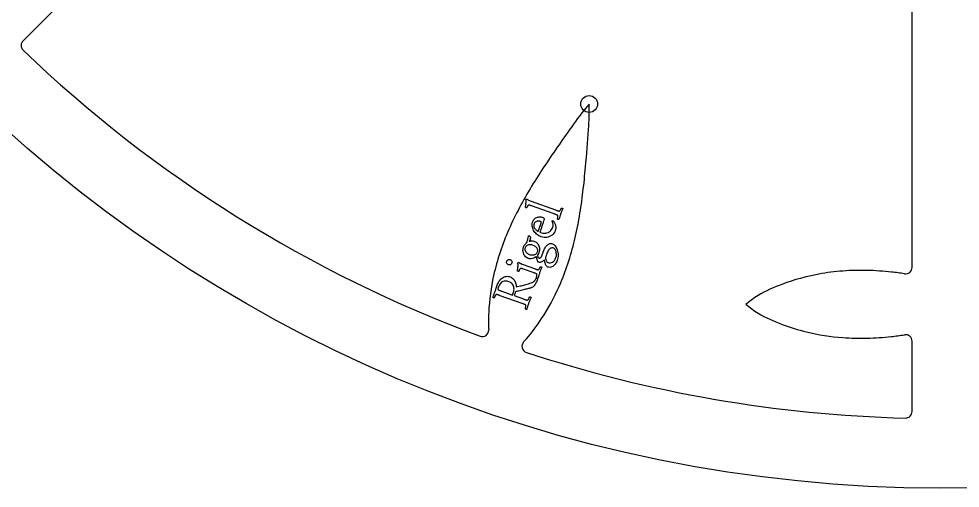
# Model space of a CAD drawing. Header units: millimetres. Extents: x -54 to 54, y -54 to 54.
# Drawn here: x -35.68 to 0.78, y -54 to -35.8 of the extents above; entities that cross this region are included whole.
import ezdxf

# ---------------------------------------------------------------- set-up
doc = ezdxf.new("R2010")
doc.units = ezdxf.units.MM
for name, color, linetype in [('CUT_INNER', 6, 'Continuous'), ('CUT_OUTER', 1, 'Continuous'), ('ENGRAVE', 7, 'Continuous'), ('TEXT', 5, 'Continuous')]:
    doc.layers.add(name, color=color, linetype=linetype)

msp = doc.modelspace()

# ---------------------------------------------------------------- linework, layer by layer
at = {"layer": 'CUT_INNER'}
for points in [[(-27.9833, -29.1289), (-35.5171, -36.6626)], [(-1.08, -45.4422), (-1.08, -32.0319)], [(-16.0198, -48.2138), (-16.1248, -48.3298)], [(-1.08, -51.0325), (-1.08, -48.3008)]]:
    msp.add_lwpolyline(points, dxfattribs=at)
for centre, radius, start, end in [((-35.3403, -36.8394), 0.25, 135, 226.23047), ((-0.0047, -0.0078), 51.2909, 226.18772, 249.68274), ((-7.4111, -44.5164), 8.2112, 138.7874, 145.67411), ((-21.8044, -39.3697), 8.2204, 354.9473, 1.83555), ((42.4677, -80.4681), 69.694, 144.388348, 145.191042), ((-75.4597, -36.0786), 61.974, 354.935048, 356.285322), ((20.3875, -65.1626), 42.8278, 145.14087, 146.43611), ((5.2824, -55.1478), 24.7043, 146.42202, 148.65422), ((-45.427, -38.7467), 31.8231, 353.20449, 354.94633), ((-1.6437, -50.9304), 16.5952, 148.65025, 151.94121), ((-33.5838, -40.1608), 19.8957, 350.45056, 353.21265), ((-5.2914, -48.9851), 12.4612, 151.94518, 156.28706), ((-27.9588, -41.1071), 14.1917, 346.61663, 350.45064), ((-7.3472, -48.0796), 10.2148, 156.3, 161.56847), ((-25.005, -41.8082), 11.1558, 341.76967, 346.60815), ((-8.4557, -47.7067), 9.0453, 161.58878, 167.55486), ((-23.4483, -42.3179), 9.5178, 336.09277, 341.75237), ((-3.0616, -55.0807), 9.5252, 88.52777, 94.17838), ((-3.1071, -56.7229), 11.1681, 83.6826, 88.5106), ((-1.33, -45.4422), 0.25, 260.81429, 360), ((-8.9918, -47.5869), 8.496, 167.5653, 177.29195), ((-3.185, -53.9153), 8.3516, 100.41288, 110.44895), ((-3.1161, -54.289), 8.7316, 94.19969, 100.41431), ((-2.6649, -53.6407), 8.0565, 80.75028, 84.39645), ((-22.6108, -42.6933), 8.6, 326.60445, 336.11773), ((-3.7814, -52.3725), 6.6977, 110.2797, 119.16793), ((-3.7755, -51.4318), 5.8974, 123.67671, 129.35083), ((-3.1824, -41.51), 6.8932, 231.05926, 235.9132), ((-12.1483, -47.5186), 5.3404, 176.42346, 183.67442), ((-3.7849, -41.3774), 6.6899, 240.82948, 249.65923), ((-22.3048, -42.8948), 8.2337, 319.75878, 326.6032), ((-3.2196, -39.9406), 8.2337, 249.44628, 256.2907), ((-17.7274, -47.873), 0.25, 249.78516, 2.79129), ((-3.133, -39.5846), 8.6, 256.29195, 265.80523), ((-3.1063, -37.0322), 11.1558, 271.45717, 276.29565), ((-2.669, -40.0763), 8.0828, 275.58129, 279.24922), ((-1.33, -48.3008), 0.25, 0, 99.18571), ((-15.9395, -48.4976), 0.25, 137.83371, 251.89453), ((-3.0617, -38.6696), 9.5178, 265.78027, 271.43987), ((-0.0029, -0.0165), 51.2832, 251.80373, 268.50939), ((-1.33, -51.0325), 0.25, 268.41797, 0)]:
    msp.add_arc(centre, radius, start, end, dxfattribs=at)
at = {"layer": 'CUT_OUTER'}
msp.add_circle((0, 0), 54, dxfattribs=at)
at = {"layer": 'ENGRAVE'}
msp.add_circle((-13.5879, -39.1056), 0.324, dxfattribs=at)
at = {"layer": 'TEXT'}
for points in [[(-15.8209, -43.054), (-15.8326, -43.0499), (-15.8455, -43.0455), (-15.8596, -43.0408), (-15.8749, -43.0358), (-15.8901, -43.0314), (-15.904, -43.0285), (-15.9166, -43.0271), (-15.9278, -43.0272), (-15.94, -43.0293), (-15.9514, -43.0356), (-15.962, -43.046), (-15.9717, -43.0606), (-15.9808, -43.0776), (-15.9894, -43.0956), (-15.9975, -43.1145), (-16.005, -43.1343), (-16.0069, -43.1347), (-16.012, -43.1338), (-16.0201, -43.1317), (-16.0314, -43.1283), (-16.0426, -43.1244), (-16.0506, -43.1206), (-16.0554, -43.1169), (-16.0569, -43.1135), (-16.0485, -43.0745), (-16.0419, -43.0355), (-16.0371, -42.9963), (-16.0341, -42.9571), (-16.0327, -42.9182), (-16.0325, -42.88), (-16.0336, -42.8425), (-16.0359, -42.8057), (-16.0338, -42.8019), (-16.0303, -42.7988), (-16.0255, -42.7963), (-16.0193, -42.7945), (-16.0127, -42.7933), (-16.0065, -42.7931), (-16.0008, -42.7936), (-15.9955, -42.795), (-15.993, -42.7967), (-15.9854, -42.8018), (-15.9727, -42.8102), (-15.9549, -42.8221), (-15.932, -42.8358), (-15.9038, -42.8498), (-15.8702, -42.8642), (-15.8313, -42.8789), (-14.8915, -43.2152), (-14.8696, -43.2229), (-14.8483, -43.2303), (-14.8279, -43.2373), (-14.8081, -43.2439), (-14.7894, -43.2495), (-14.7721, -43.2536), (-14.7563, -43.2562), (-14.742, -43.2572), (-14.7359, -43.2556), (-14.729, -43.2513), (-14.7215, -43.2442), (-14.7133, -43.2344), (-14.7049, -43.2228), (-14.697, -43.2105), (-14.6896, -43.1974), (-14.6826, -43.1837), (-14.6764, -43.1705), (-14.6713, -43.1594), (-14.6674, -43.1503), (-14.6647, -43.1432), (-14.6589, -43.1422), (-14.6518, -43.1424), (-14.6434, -43.1438), (-14.6338, -43.1463), (-14.6244, -43.1497), (-14.617, -43.1537), (-14.6115, -43.1583), (-14.608, -43.1635), (-14.6205, -43.1923), (-14.6322, -43.2194), (-14.6432, -43.2447), (-14.6535, -43.2683), (-14.6634, -43.2919), (-14.6735, -43.3172), (-14.6838, -43.344), (-14.6942, -43.3726), (-14.7039, -43.4003), (-14.7127, -43.4268), (-14.7207, -43.452), (-14.7277, -43.476), (-14.7347, -43.5003), (-14.7421, -43.5265), (-14.7501, -43.5547), (-14.7587, -43.5848), (-14.7648, -43.5866), (-14.7719, -43.5867), (-14.7802, -43.5851), (-14.7896, -43.5818), (-14.7987, -43.5776), (-14.806, -43.5733), (-14.8116, -43.569), (-14.8154, -43.5645), (-14.8131, -43.5574), (-14.8104, -43.5481), (-14.8073, -43.5366), (-14.804, -43.5229), (-14.8008, -43.5082), (-14.7983, -43.4936), (-14.7966, -43.4789), (-14.7955, -43.4643), (-14.7955, -43.4511), (-14.7969, -43.4409), (-14.7996, -43.4337), (-14.8036, -43.4294), (-14.8154, -43.4211), (-14.8292, -43.4131), (-14.8451, -43.4053), (-14.8632, -43.3978), (-14.8826, -43.3903), (-14.9029, -43.3827), (-14.924, -43.375), (-14.9458, -43.3671)], [(-15.4956, -44.0797), (-15.4346, -44.0994), (-15.3767, -44.1114), (-15.3217, -44.1158), (-15.2697, -44.1126), (-15.2212, -44.1027), (-15.1769, -44.087), (-15.1366, -44.0655), (-15.1003, -44.0384), (-15.0685, -44.0066), (-15.0413, -43.9715), (-15.0187, -43.9331), (-15.0008, -43.8912), (-14.9925, -43.864), (-14.987, -43.8373), (-14.9844, -43.811), (-14.9846, -43.7851), (-14.9869, -43.7601), (-14.9907, -43.7366), (-14.9958, -43.7146), (-15.0023, -43.6942), (-15.0093, -43.6758), (-15.0156, -43.6603), (-15.0214, -43.6475), (-15.0266, -43.6375), (-15.0257, -43.6363), (-15.0236, -43.6348), (-15.0205, -43.633), (-15.0162, -43.6309), (-15.0113, -43.6292), (-15.006, -43.6286), (-15.0004, -43.6291), (-14.9945, -43.6307), (-14.9864, -43.6345), (-14.9783, -43.6399), (-14.9703, -43.6471), (-14.9624, -43.6559), (-14.9512, -43.6716), (-14.9395, -43.6903), (-14.9274, -43.7121), (-14.9148, -43.7369), (-14.903, -43.7643), (-14.8932, -43.7938), (-14.8854, -43.8254), (-14.8797, -43.8591), (-14.8773, -43.8944), (-14.8796, -43.9306), (-14.8864, -43.9677), (-14.8979, -44.0057), (-14.9214, -44.0606), (-14.9505, -44.1097), (-14.9853, -44.1531), (-15.0258, -44.1907), (-15.0706, -44.2222), (-15.1185, -44.2472), (-15.1695, -44.2657), (-15.2236, -44.2776), (-15.2795, -44.2826), (-15.336, -44.2802), (-15.3929, -44.2706), (-15.4504, -44.2536), (-15.4984, -44.2339), (-15.5432, -44.2104), (-15.5847, -44.183), (-15.623, -44.1518), (-15.6578, -44.1178), (-15.6889, -44.082), (-15.7161, -44.0444), (-15.7396, -44.005), (-15.7592, -43.9646), (-15.7749, -43.9241), (-15.7867, -43.8834), (-15.7946, -43.8425), (-15.7983, -43.8026), (-15.7976, -43.7649), (-15.7926, -43.7293), (-15.7832, -43.6958), (-15.766, -43.6539), (-15.7465, -43.6172), (-15.7246, -43.5859), (-15.7003, -43.5598), (-15.6744, -43.5382), (-15.6478, -43.5203), (-15.6206, -43.5061), (-15.5927, -43.4955), (-15.5649, -43.488), (-15.538, -43.4831), (-15.512, -43.4807), (-15.4869, -43.4808), (-15.4634, -43.4827), (-15.4424, -43.4856), (-15.4236, -43.4895), (-15.4072, -43.4944), (-15.3873, -43.5023), (-15.3702, -43.5106), (-15.3557, -43.5193), (-15.344, -43.5285), (-15.3355, -43.5385), (-15.3305, -43.5499), (-15.3292, -43.5625), (-15.3315, -43.5764), (-15.3346, -43.5881), (-15.3394, -43.6041), (-15.3459, -43.6246), (-15.3542, -43.6494), (-15.3635, -43.6774), (-15.3735, -43.7073), (-15.3839, -43.7392), (-15.395, -43.773), (-15.4062, -43.8077), (-15.4174, -43.8421), (-15.4285, -43.8763), (-15.4395, -43.9102), (-15.45, -43.9427), (-15.4598, -43.9726), (-15.4688, -43.9999), (-15.477, -44.0247), (-15.4841, -44.0457), (-15.4895, -44.0619), (-15.4933, -44.0733), (-15.4956, -44.0797)], [(-15.5649, -44.0435), (-15.4496, -43.7215), (-15.4471, -43.7124), (-15.4461, -43.7036), (-15.4466, -43.6949), (-15.4485, -43.6865), (-15.4525, -43.6784), (-15.459, -43.671), (-15.468, -43.6643), (-15.4796, -43.6582), (-15.493, -43.6535), (-15.5098, -43.6502), (-15.53, -43.6483), (-15.5535, -43.6478), (-15.5786, -43.6493), (-15.6036, -43.6535), (-15.6284, -43.6606), (-15.653, -43.6704), (-15.6759, -43.684), (-15.6953, -43.7024), (-15.7113, -43.7256), (-15.7239, -43.7536), (-15.7324, -43.7844), (-15.7355, -43.814), (-15.7332, -43.8424), (-15.7254, -43.8696), (-15.7139, -43.8953), (-15.7004, -43.9194), (-15.6848, -43.9417), (-15.6672, -43.9624), (-15.6489, -43.981), (-15.6312, -43.9975), (-15.6142, -44.0117), (-15.5978, -44.0238), (-15.5837, -44.0332), (-15.5735, -44.0396), (-15.5672, -44.0431), (-15.5649, -44.0435)], [(-15.332, -44.7529), (-15.3163, -44.7146), (-15.2975, -44.6787), (-15.2755, -44.6452), (-15.2504, -44.6142), (-15.2232, -44.5864), (-15.1948, -44.5626), (-15.1654, -44.543), (-15.1349, -44.5276), (-15.1041, -44.5171), (-15.0741, -44.5125), (-15.0447, -44.5138), (-15.016, -44.521), (-14.9863, -44.5345), (-14.9579, -44.5535), (-14.9309, -44.5778), (-14.9052, -44.6074), (-14.8814, -44.6414), (-14.8599, -44.6788), (-14.8408, -44.7194), (-14.8239, -44.7633), (-14.8101, -44.8098), (-14.7999, -44.8582), (-14.7934, -44.9084), (-14.7905, -44.9604), (-14.7919, -45.0131), (-14.7981, -45.0656), (-14.8093, -45.1177), (-14.8253, -45.1695), (-14.8411, -45.2084), (-14.8602, -45.2462), (-14.8825, -45.2827), (-14.9082, -45.3181), (-14.9366, -45.3506), (-14.9673, -45.3786), (-15.0002, -45.4021), (-15.0353, -45.4211), (-15.0721, -45.434), (-15.11, -45.439), (-15.1489, -45.4362), (-15.1889, -45.4256), (-15.21, -45.4153), (-15.229, -45.4004), (-15.2457, -45.3809), (-15.2602, -45.3567), (-15.2728, -45.3296), (-15.2838, -45.3014), (-15.2933, -45.272), (-15.3012, -45.2415), (-15.3077, -45.2118), (-15.3131, -45.1852), (-15.3172, -45.1616), (-15.3201, -45.141), (-15.3332, -45.156), (-15.3479, -45.1708), (-15.3642, -45.1854), (-15.3823, -45.1999), (-15.4017, -45.2133), (-15.4223, -45.2247), (-15.444, -45.2341), (-15.4669, -45.2416), (-15.4904, -45.2461), (-15.5142, -45.2469), (-15.5382, -45.2439), (-15.5624, -45.2371), (-15.5694, -45.2233), (-15.5765, -45.2072), (-15.5839, -45.1889), (-15.5915, -45.1684), (-15.599, -45.1469), (-15.6061, -45.1255), (-15.6129, -45.1042), (-15.6192, -45.0831), (-15.6249, -45.0633), (-15.6294, -45.0461), (-15.6328, -45.0313), (-15.6352, -45.0191), (-15.6697, -45.046), (-15.7067, -45.0681), (-15.7461, -45.0855), (-15.788, -45.0981), (-15.8303, -45.1055), (-15.8709, -45.107), (-15.9098, -45.1027), (-15.9471, -45.0926), (-15.9849, -45.076), (-16.0194, -45.0545), (-16.0506, -45.028), (-16.0784, -44.9965), (-16.1022, -44.9611), (-16.1214, -44.9229), (-16.136, -44.8816), (-16.146, -44.8375), (-16.1506, -44.7917), (-16.149, -44.7453), (-16.1412, -44.6985), (-16.1273, -44.6511), (-16.1151, -44.6204), (-16.1016, -44.5929), (-16.0869, -44.5688), (-16.0709, -44.5479), (-16.0552, -44.5297), (-16.0412, -44.5134), (-16.0289, -44.4991), (-16.0182, -44.4868), (-16.0093, -44.4759), (-16.0029, -44.468), (-15.999, -44.463), (-15.9976, -44.4611), (-15.9969, -44.4598), (-15.995, -44.4571), (-15.9921, -44.4529), (-15.9881, -44.4473), (-15.9424, -44.2238), (-15.936, -44.2171), (-15.9294, -44.213), (-15.9226, -44.2116), (-15.9156, -44.2128), (-15.9088, -44.2162), (-15.9004, -44.2222), (-15.8905, -44.2307), (-15.8792, -44.2418), (-15.8683, -44.2539), (-15.8599, -44.2653), (-15.8539, -44.2761), (-15.8505, -44.2863), (-15.856, -44.2985), (-15.8615, -44.3115), (-15.8673, -44.3253), (-15.8731, -44.3399), (-15.879, -44.3544), (-15.8846, -44.3678), (-15.8899, -44.3802), (-15.895, -44.3915), (-15.8994, -44.4009), (-15.9025, -44.4077), (-15.9044, -44.4117), (-15.905, -44.4131), (-15.9059, -44.4167), (-15.9057, -44.4197), (-15.9043, -44.4219), (-15.9018, -44.4233), (-15.8933, -44.4208), (-15.8786, -44.4182), (-15.8578, -44.4158), (-15.8309, -44.4133), (-15.8003, -44.4128), (-15.7686, -44.4159), (-15.7359, -44.4227), (-15.702, -44.4332), (-15.6687, -44.4482), (-15.6375, -44.4685), (-15.6086, -44.4942), (-15.5819, -44.5253), (-15.5584, -44.5605), (-15.5393, -44.5987), (-15.5246, -44.64), (-15.5142, -44.6843), (-15.5092, -44.7303), (-15.5105, -44.7767), (-15.5181, -44.8236), (-15.5319, -44.871), (-15.5372, -44.8845), (-15.5436, -44.8988), (-15.5511, -44.9138), (-15.5598, -44.9296), (-15.5685, -44.9446), (-15.5765, -44.9573), (-15.5837, -44.9677), (-15.59, -44.9759), (-15.5869, -44.9916), (-15.5825, -45.0074), (-15.5766, -45.0233), (-15.5693, -45.0393), (-15.5608, -45.0538), (-15.5512, -45.0655), (-15.5406, -45.0742), (-15.529, -45.08), (-15.5204, -45.0809), (-15.5086, -45.0787), (-15.4937, -45.0733), (-15.4756, -45.0648), (-15.4571, -45.0523), (-15.4409, -45.0349), (-15.427, -45.0128), (-15.4154, -44.9858)], [(-16.0694, -44.681), (-16.077, -44.709), (-16.0795, -44.7362), (-16.0768, -44.7627), (-16.0691, -44.7885), (-16.0572, -44.8132), (-16.0422, -44.8364), (-16.0241, -44.8581), (-16.003, -44.8784), (-15.9796, -44.8968), (-15.9547, -44.9128), (-15.9285, -44.9265), (-15.9008, -44.9378), (-15.8702, -44.9472), (-15.8391, -44.9536), (-15.8075, -44.9571), (-15.7754, -44.9575), (-15.7439, -44.9548), (-15.714, -44.9487), (-15.6857, -44.9391), (-15.659, -44.9261), (-15.6351, -44.9094), (-15.6148, -44.8888), (-15.5983, -44.8642), (-15.5856, -44.8358), (-15.5783, -44.8088), (-15.5759, -44.7824), (-15.5785, -44.7567), (-15.586, -44.7317), (-15.5976, -44.7077), (-15.6122, -44.6852), (-15.63, -44.6641), (-15.6508, -44.6445), (-15.6738, -44.6268), (-15.6981, -44.6114), (-15.7236, -44.5982), (-15.7503, -44.5872), (-15.7818, -44.5774), (-15.8136, -44.5703), (-15.8457, -44.566), (-15.878, -44.5644), (-15.9097, -44.5659), (-15.9398, -44.5709), (-15.9682, -44.5793), (-15.995, -44.5911), (-16.0191, -44.6069), (-16.0396, -44.6271), (-16.0563, -44.6518), (-16.0694, -44.681)], [(-15.2249, -44.8941), (-15.2286, -44.9046), (-15.2332, -44.9182), (-15.2388, -44.9347), (-15.2452, -44.9542), (-15.252, -44.9749), (-15.2585, -44.9951), (-15.2646, -45.0149), (-15.2705, -45.0343), (-15.2754, -45.0516), (-15.2787, -45.0653), (-15.2805, -45.0754), (-15.2807, -45.082), (-15.2756, -45.1028), (-15.2689, -45.1256), (-15.2606, -45.1504), (-15.2508, -45.1772), (-15.2391, -45.2024), (-15.2252, -45.2224), (-15.2092, -45.2371), (-15.1911, -45.2466), (-15.1439, -45.2586), (-15.0976, -45.2606), (-15.0521, -45.2526), (-15.0074, -45.2346), (-14.9659, -45.2066), (-14.9299, -45.1687), (-14.8992, -45.1208), (-14.874, -45.063), (-14.8636, -45.0279), (-14.857, -44.9914), (-14.8542, -44.9536), (-14.8551, -44.9144), (-14.8597, -44.8755), (-14.8674, -44.8386), (-14.8785, -44.8036), (-14.8928, -44.7707), (-14.9102, -44.7415), (-14.9305, -44.7178), (-14.9535, -44.6997), (-14.9795, -44.6871), (-14.9947, -44.6835), (-15.0119, -44.6829), (-15.0313, -44.6853), (-15.0527, -44.6906), (-15.0752, -44.6995), (-15.098, -44.7127), (-15.121, -44.73), (-15.1442, -44.7516), (-15.1667, -44.7782), (-15.1877, -44.8108), (-15.2071, -44.8494), (-15.2249, -44.8941)], [(-16.7167, -45.3405), (-16.7356, -45.3316), (-16.7518, -45.3196), (-16.7653, -45.3045), (-16.776, -45.2861), (-16.7834, -45.2661), (-16.7866, -45.2461), (-16.7856, -45.2259), (-16.7804, -45.2057), (-16.7716, -45.1868), (-16.7596, -45.1706), (-16.7444, -45.1571), (-16.726, -45.1463), (-16.7061, -45.139), (-16.686, -45.1358), (-16.6659, -45.1368), (-16.6456, -45.142), (-16.6267, -45.1508), (-16.6105, -45.1628), (-16.5971, -45.178), (-16.5863, -45.1964), (-16.5789, -45.2163), (-16.5758, -45.2364), (-16.5767, -45.2565), (-16.5819, -45.2767), (-16.5907, -45.2956), (-16.6027, -45.3118), (-16.6179, -45.3253), (-16.6363, -45.3361), (-16.6563, -45.3435), (-16.6763, -45.3466), (-16.6965, -45.3456), (-16.7167, -45.3405)], [(-15.7046, -45.4878), (-15.6827, -45.4956), (-15.6615, -45.503), (-15.641, -45.5099), (-15.6212, -45.5165), (-15.6025, -45.5221), (-15.5853, -45.5262), (-15.5695, -45.5288), (-15.5552, -45.5299), (-15.549, -45.5283), (-15.5422, -45.5239), (-15.5347, -45.5169), (-15.5264, -45.507), (-15.5181, -45.4955), (-15.5103, -45.4834), (-15.5029, -45.4707), (-15.4961, -45.4573), (-15.4901, -45.4446), (-15.4851, -45.4338), (-15.4813, -45.4249), (-15.4786, -45.4179), (-15.4728, -45.4169), (-15.4657, -45.4171), (-15.4573, -45.4184), (-15.4477, -45.421), (-15.4383, -45.4244), (-15.4309, -45.4284), (-15.4254, -45.433), (-15.4219, -45.4382), (-15.4343, -45.4669), (-15.446, -45.4938), (-15.4569, -45.5188), (-15.467, -45.542), (-15.4768, -45.5651), (-15.4868, -45.5901), (-15.4969, -45.6168), (-15.5074, -45.6452), (-15.5171, -45.673), (-15.526, -45.6997), (-15.534, -45.7252), (-15.5413, -45.7496), (-15.5483, -45.7744), (-15.5559, -45.8009), (-15.564, -45.8293), (-15.5726, -45.8595), (-15.5787, -45.8613), (-15.5858, -45.8613), (-15.5941, -45.8597), (-15.6035, -45.8565), (-15.6126, -45.8523), (-15.6199, -45.848), (-15.6255, -45.8437), (-15.6293, -45.8392), (-15.6269, -45.832), (-15.6242, -45.8225), (-15.621, -45.8107), (-15.6175, -45.7966), (-15.6141, -45.7815), (-15.6116, -45.7665), (-15.6097, -45.7516), (-15.6087, -45.7369), (-15.6087, -45.7238), (-15.6101, -45.7136), (-15.6128, -45.7063), (-15.6168, -45.702), (-15.6285, -45.6938), (-15.6424, -45.6857), (-15.6583, -45.678), (-15.6763, -45.6705), (-15.6958, -45.663), (-15.7161, -45.6554), (-15.7371, -45.6476), (-15.759, -45.6397), (-16.1276, -45.5078), (-16.1386, -45.504), (-16.151, -45.4997), (-16.1651, -45.4951), (-16.1807, -45.49), (-16.1963, -45.4855), (-16.2105, -45.4825), (-16.2233, -45.481), (-16.2346, -45.481), (-16.2446, -45.4824), (-16.2542, -45.4871), (-16.2634, -45.4951), (-16.2722, -45.5064), (-16.2805, -45.5194), (-16.2879, -45.5327), (-16.2947, -45.5463), (-16.3006, -45.5602), (-16.3057, -45.5729), (-16.3097, -45.5832), (-16.3127, -45.591), (-16.3147, -45.5963), (-16.3181, -45.5962), (-16.3235, -45.5954), (-16.3309, -45.5939), (-16.3404, -45.5916), (-16.35, -45.5888), (-16.3576, -45.5855), (-16.3634, -45.5817), (-16.3673, -45.5774), (-16.3593, -45.5372), (-16.3528, -45.4969), (-16.3477, -45.4568), (-16.3441, -45.4167), (-16.3422, -45.3772), (-16.3426, -45.339), (-16.345, -45.302), (-16.3496, -45.2662), (-16.3475, -45.2625), (-16.3438, -45.2594), (-16.3387, -45.257), (-16.3321, -45.2553), (-16.3251, -45.2543), (-16.319, -45.254), (-16.3137, -45.2544), (-16.3093, -45.2555), (-16.3049, -45.2573), (-16.298, -45.2607), (-16.2884, -45.2655), (-16.2763, -45.2719), (-16.2628, -45.2789), (-16.2493, -45.2858), (-16.2357, -45.2926), (-16.2221, -45.2992), (-16.2095, -45.3052), (-16.1991, -45.31), (-16.1908, -45.3136), (-16.1847, -45.316)], [(-17.1317, -46.0854), (-17.1183, -46.0522), (-17.1019, -46.0195), (-17.0825, -45.9873), (-17.0601, -45.9556), (-17.0353, -45.9253), (-17.0084, -45.8973), (-16.9795, -45.8716), (-16.9486, -45.8481), (-16.9158, -45.8278), (-16.8814, -45.8113), (-16.8454, -45.7987), (-16.8078, -45.79), (-16.7689, -45.7859), (-16.7289, -45.7874), (-16.6879, -45.7943), (-16.6459, -45.8068), (-16.6116, -45.8218), (-16.5795, -45.8417), (-16.5498, -45.8662), (-16.5223, -45.8956), (-16.4974, -45.9283), (-16.4756, -45.9631), (-16.4568, -46), (-16.441, -46.0389), (-16.4287, -46.0785), (-16.4201, -46.1175), (-16.4152, -46.1559), (-16.4141, -46.1936), (-16.3622, -46.1828), (-16.3121, -46.1718), (-16.264, -46.1608), (-16.2179, -46.1496), (-16.1727, -46.138), (-16.1275, -46.1259), (-16.0822, -46.1133), (-16.0368, -46.1001), (-15.9902, -46.0862), (-15.9412, -46.0715), (-15.8897, -46.0559), (-15.8358, -46.0395), (-15.8014, -46.0273), (-15.7703, -46.013), (-15.7424, -45.9965), (-15.7177, -45.9778), (-15.6954, -45.9556), (-15.6744, -45.9285), (-15.6548, -45.8964), (-15.6366, -45.8595), (-15.6304, -45.8579), (-15.6231, -45.8586), (-15.6145, -45.8614), (-15.6047, -45.8663), (-15.5954, -45.8718), (-15.5883, -45.8762), (-15.5833, -45.8795), (-15.5806, -45.8818), (-15.598, -45.9292), (-15.6149, -45.9721), (-15.6311, -46.0104), (-15.6467, -46.0443), (-15.6614, -46.0737), (-15.675, -46.0985), (-15.6873, -46.1187), (-15.6984, -46.1344), (-15.707, -46.1439), (-15.7174, -46.155), (-15.7298, -46.1677), (-15.744, -46.182), (-15.7608, -46.1965), (-15.7809, -46.2094), (-15.8043, -46.2208), (-15.8311, -46.2308), (-15.8438, -46.2346), (-15.8611, -46.2395), (-15.8831, -46.2456), (-15.9099, -46.2529), (-15.9405, -46.2611), (-15.9742, -46.2699), (-16.011, -46.2793), (-16.0508, -46.2893), (-16.0929, -46.2998), (-16.1364, -46.3107), (-16.1814, -46.3219), (-16.2277, -46.3334), (-16.2745, -46.345), (-16.3207, -46.3561), (-16.3663, -46.3669), (-16.4114, -46.3774), (-16.4255, -46.3834), (-16.4379, -46.3941), (-16.4486, -46.4095), (-16.4574, -46.4294), (-16.4944, -46.5327), (-16.1257, -46.6646), (-16.1227, -46.6657), (-16.1196, -46.6668), (-16.1166, -46.6679), (-16.1136, -46.669), (-16.1105, -46.6701), (-16.1075, -46.6712), (-16.1045, -46.6723), (-16.1014, -46.6733), (-16.0826, -46.68), (-16.0646, -46.6862), (-16.0475, -46.692), (-16.0312, -46.6973), (-16.0159, -46.7019), (-16.0017, -46.7053), (-15.9888, -46.7076), (-15.977, -46.7087), (-15.9708, -46.707), (-15.9637, -46.702), (-15.9559, -46.694), (-15.9472, -46.6828), (-15.9383, -46.6697), (-15.9298, -46.6559), (-15.9218, -46.6414), (-15.9143, -46.6261), (-15.9076, -46.6116), (-15.9022, -46.5995), (-15.8981, -46.5899), (-15.8953, -46.5826), (-15.8895, -46.5816), (-15.8824, -46.5818), (-15.8741, -46.5831), (-15.8644, -46.5856), (-15.8551, -46.5891), (-15.8476, -46.5931), (-15.8421, -46.5977), (-15.8386, -46.6029), (-15.8513, -46.6322), (-15.8637, -46.661), (-15.8757, -46.6892), (-15.8873, -46.7168), (-15.8987, -46.7444), (-15.9098, -46.7725), (-15.9207, -46.8011), (-15.9313, -46.8302), (-15.9413, -46.8587), (-15.951, -46.8877), (-15.9605, -46.917), (-15.9696, -46.9467), (-15.9786, -46.9768), (-15.9875, -47.0071), (-15.9964, -47.0378), (-16.0053, -47.0688), (-16.0113, -47.0705), (-16.0185, -47.0706), (-16.0268, -47.069), (-16.0362, -47.0657), (-16.0452, -47.0615), (-16.0526, -47.0573), (-16.0582, -47.0529), (-16.062, -47.0485), (-16.0596, -47.0411), (-16.0566, -47.031), (-16.0531, -47.0182), (-16.0491, -47.0028), (-16.0452, -46.9861), (-16.0421, -46.9696), (-16.0397, -46.9533), (-16.0381, -46.937), (-16.0377, -46.9226), (-16.0387, -46.9114), (-16.0411, -46.9036), (-16.0451, -46.8991), (-16.0569, -46.8909), (-16.0707, -46.8828), (-16.0866, -46.8751), (-16.1046, -46.8675), (-16.1241, -46.8601), (-16.1444, -46.8525), (-16.1654, -46.8447), (-16.1873, -46.8368), (-17.0327, -46.5366), (-17.0547, -46.5288), (-17.0761, -46.5214), (-17.0969, -46.5143), (-17.1171, -46.5076), (-17.1363, -46.5018), (-17.1538, -46.4976), (-17.1698, -46.4949), (-17.1842, -46.4938), (-17.1909, -46.4945), (-17.198, -46.4989), (-17.2056, -46.507), (-17.2137, -46.5187), (-17.2218, -46.5325), (-17.2297, -46.5467), (-17.2372, -46.5613), (-17.2445, -46.5762), (-17.251, -46.5902), (-17.2563, -46.602), (-17.2603, -46.6115), (-17.2631, -46.6187), (-17.2689, -46.6197), (-17.276, -46.6195), (-17.2844, -46.6182), (-17.294, -46.6156), (-17.3034, -46.6122), (-17.3108, -46.6082), (-17.3163, -46.6036), (-17.3198, -46.5984), (-17.308, -46.5686), (-17.2961, -46.5392), (-17.2842, -46.5102), (-17.2724, -46.4817), (-17.2607, -46.4534), (-17.2495, -46.4251), (-17.2388, -46.3967), (-17.2284, -46.3684), (-17.2178, -46.3384), (-17.2071, -46.3072), (-17.1962, -46.2747), (-17.1851, -46.241), (-17.1734, -46.2056), (-17.1606, -46.1678), (-17.1467, -46.1277), (-17.1317, -46.0854)], [(-16.6936, -45.9976), (-16.7571, -45.9798), (-16.8179, -45.9729), (-16.8759, -45.9767), (-16.9313, -45.9914), (-16.9822, -46.0192), (-17.027, -46.0626), (-17.0656, -46.1214), (-17.0981, -46.1956), (-17.1016, -46.206), (-17.1058, -46.2189), (-17.1106, -46.2342), (-17.116, -46.2521), (-17.1202, -46.2695), (-17.1215, -46.2835), (-17.1199, -46.2942), (-17.1153, -46.3014), (-17.1059, -46.3089), (-17.093, -46.3165), (-17.0767, -46.3245), (-17.0568, -46.3326), (-17.0351, -46.3409), (-17.0133, -46.3491), (-16.9913, -46.3572), (-16.9691, -46.3652), (-16.5551, -46.511), (-16.5175, -46.4057), (-16.5061, -46.3668), (-16.4994, -46.3273), (-16.4975, -46.2871), (-16.5004, -46.2461), (-16.5079, -46.2058), (-16.5202, -46.1674), (-16.5371, -46.1308), (-16.5587, -46.0962), (-16.585, -46.0648), (-16.6163, -46.0379), (-16.6525, -46.0155), (-16.6936, -45.9976)]]:
    msp.add_lwpolyline(points, close=True, dxfattribs=at)

doc.saveas('drawing.dxf')
